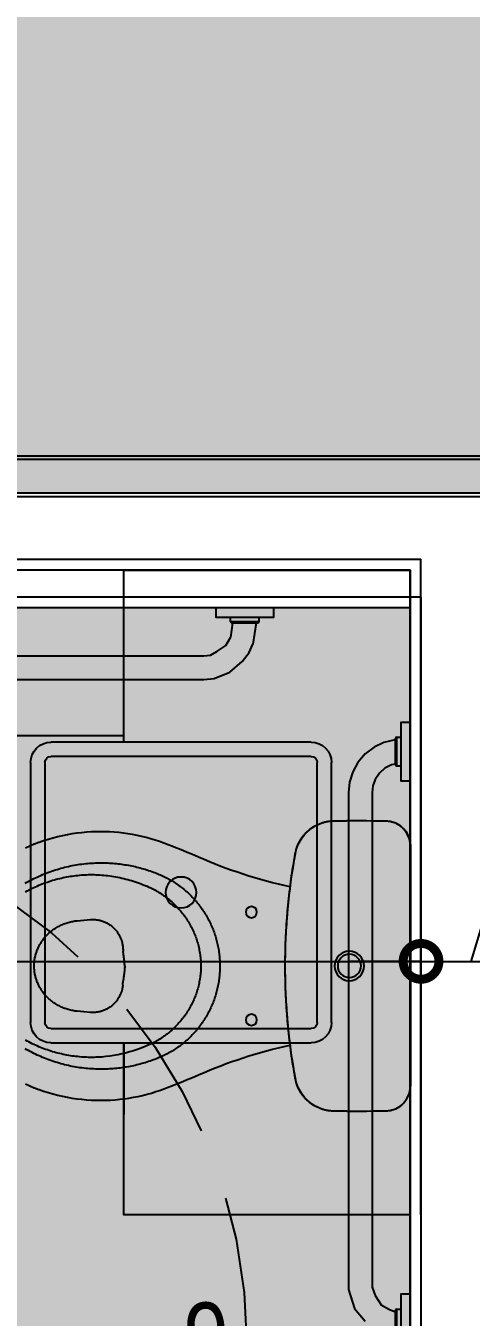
# Model space of a CAD drawing. Header units: metres. Extents: x -23 to 570, y -54 to 184.
# Drawn here: x -16.226 to -15.604, y -51.229 to -49.425 of the extents above; entities that cross this region are included whole.
import ezdxf

# ---------------------------------------------------------------- set-up
doc = ezdxf.new("R2010")
doc.units = ezdxf.units.M
doc.header["$PDMODE"] = 35
doc.linetypes.add('PUC$0$DASHEDX2', pattern=[1.5, 1, -0.5])
for name, color, linetype in [('ARQ-DIM', 2, 'Continuous'), ('ARQ-SIM', 1, 'Continuous'), ('PUC$0$ARQ-ALV ACAB', 4, 'Continuous'), ('PUC$0$ARQ-ALV OSSO', 5, 'Continuous'), ('PUC$0$ARQ-HID', 7, 'Continuous'), ('PUC$0$ARQ-PRJ', 7, 'PUC$0$DASHEDX2')]:
    doc.layers.add(name, color=color, linetype=linetype)
doc.layers.add('PUC$0$ARQ-FORRO', color=9, linetype='Continuous', lineweight=5)
doc.styles.add('Adesa', font='ARIALN.TTF')
doc.dimstyles.new('ADESA 1-0050', dxfattribs={"dimtxt": 0.1, "dimasz": 0.1, "dimexe": 0.05, "dimexo": 0.05, "dimgap": 0.03, "dimtad": 1, "dimdec": 1, "dimlfac": 100, "dimzin": 12, "dimtxsty": 'Adesa', "dimblk": 'DOTSMALL', "dimcen": 1, "dimdle": 0.05, "dimclrd": 1, "dimclre": 1, "dimclrt": 256, "dimazin": 3, "dimtm": 1e-09, "dimtfac": 1, "dimtdec": 1, "dimtmove": 1, "dimatfit": 0, "dimldrblk": 'DOTSMALL', "dimfxl": 0.8, "dimtvp": 2, "dimtolj": 1, "dimtzin": 0, "dimarcsym": 0})

# ---------------------------------------------------------------- blocks, each defined once
blk = doc.blocks.new('_DotSmall')
at = {"color": 0, "linetype": 'ByBlock', "const_width": 0.5}
blk.add_lwpolyline([(-0.0625, 0, 1), (0.0625, 0, 1)], format="xyb", close=True, dxfattribs=at)
blk = doc.blocks.new('*D548')
at = {"layer": 'ARQ-DIM', "color": 1, "lineweight": -2, "transparency": 16777216}
for p, q in [((-17.4538, -51.193), (-17.4538, -50.6818)), ((-15.6738, -50.8695), (-15.6738, -50.6818)), ((-17.5038, -50.7318), (-15.6238, -50.7318))]:
    blk.add_line(p, q, dxfattribs=at)
at = {"layer": 'Defpoints', "color": 0, "transparency": 16777216}
for p in [(-15.6738, -50.7318), (-15.6738, -50.9195, 0), (-17.4538, -51.243, 0)]:
    blk.add_point(p, dxfattribs=at)
at = {"layer": 'ARQ-DIM', "color": 1, "lineweight": -2, "transparency": 16777216, "xscale": 0.1, "yscale": 0.1, "zscale": 0.1, "rotation": 180}
blk.add_blockref('_DotSmall', (-17.4538, -50.7318), dxfattribs=at)
at = {"layer": 'ARQ-DIM', "color": 1, "lineweight": -2, "transparency": 16777216, "xscale": 0.1, "yscale": 0.1, "zscale": 0.1}
blk.add_blockref('_DotSmall', (-15.6738, -50.7318), dxfattribs=at)
at = {"layer": 'ARQ-DIM', "transparency": 16777216, "insert": (-16.5638, -50.6507), "char_height": 0.1, "attachment_point": 5, "style": 'Adesa'}
blk.add_mtext('\\A1;178', dxfattribs=at)
blk = doc.blocks.new('*D549')
at = {"layer": 'ARQ-DIM', "color": 1, "lineweight": -2, "transparency": 16777216}
for p, q in [((-15.6038, -50.7318), (-15.5602, -50.5866)), ((-15.5602, -50.5866), (-15.3908, -50.5866)), ((-15.6738, -50.8695), (-15.6738, -50.6818)), ((-15.5338, -50.8695), (-15.5338, -50.6818)), ((-15.6738, -50.7318), (-15.7738, -50.7318)), ((-15.6738, -50.7318), (-15.5338, -50.7318)), ((-15.6738, -50.7318), (-15.5338, -50.7318)), ((-15.5338, -50.7318), (-15.4338, -50.7318))]:
    blk.add_line(p, q, dxfattribs=at)
at = {"layer": 'Defpoints', "color": 0, "transparency": 16777216}
for p in [(-15.5338, -50.7318), (-15.6738, -50.9195, 0), (-15.5338, -50.9195, 0)]:
    blk.add_point(p, dxfattribs=at)
at = {"layer": 'ARQ-DIM', "color": 1, "lineweight": -2, "transparency": 16777216, "xscale": 0.1, "yscale": 0.1, "zscale": 0.1}
blk.add_blockref('_DotSmall', (-15.6738, -50.7318), dxfattribs=at)
at = {"layer": 'ARQ-DIM', "color": 1, "lineweight": -2, "transparency": 16777216, "xscale": 0.1, "yscale": 0.1, "zscale": 0.1, "rotation": 180}
blk.add_blockref('_DotSmall', (-15.5338, -50.7318), dxfattribs=at)
at = {"layer": 'ARQ-DIM', "transparency": 16777216, "insert": (-15.4755, -50.5064), "char_height": 0.1, "attachment_point": 5, "style": 'Adesa'}
blk.add_mtext('\\A1;14', dxfattribs=at)
blk = doc.blocks.new('*D576')
at = {"layer": 'ARQ-DIM', "color": 1, "lineweight": -2, "transparency": 16777216}
for p, q in [((-15.9168, -51.3401), (-16.0308, -51.3401)), ((-15.885, -51.5672), (-15.9168, -51.3401)), ((-15.93, -51.6432), (-15.93, -51.5172)), ((-15.84, -51.6797), (-15.84, -51.5172)), ((-15.93, -51.5672), (-16.03, -51.5672)), ((-15.84, -51.5672), (-15.93, -51.5672)), ((-15.84, -51.5672), (-15.93, -51.5672)), ((-15.84, -51.5672), (-15.74, -51.5672))]:
    blk.add_line(p, q, dxfattribs=at)
at = {"layer": 'Defpoints', "color": 0, "transparency": 16777216}
for p in [(-15.93, -51.5672), (-15.93, -51.6932, 0), (-15.84, -51.7297, 0)]:
    blk.add_point(p, dxfattribs=at)
at = {"layer": 'ARQ-DIM', "color": 1, "lineweight": -2, "transparency": 16777216, "xscale": 0.1, "yscale": 0.1, "zscale": 0.1}
blk.add_blockref('_DotSmall', (-15.93, -51.5672), dxfattribs=at)
at = {"layer": 'ARQ-DIM', "color": 1, "lineweight": -2, "transparency": 16777216, "xscale": 0.1, "yscale": 0.1, "zscale": 0.1, "rotation": 180}
blk.add_blockref('_DotSmall', (-15.84, -51.5672), dxfattribs=at)
at = {"layer": 'ARQ-DIM', "transparency": 16777216, "insert": (-15.9738, -51.259), "char_height": 0.1, "attachment_point": 5, "style": 'Adesa'}
blk.add_mtext('\\A1;9', dxfattribs=at)
blk = doc.blocks.new('NipAcOs')
at = {"layer": 'ARQ-SIM'}
blk.add_line((0.15, 0), (1.5834, 0), dxfattribs=at)
at = {"style": 'Adesa'}
for p in [(0.204, 0.06), (0.204, -0.24)]:
    blk.add_attdef('000,00', p, '', height=0.2, dxfattribs=at)
blk = doc.blocks.new('PUC$0$ARQ-HID-CUBA Q')
for points in [[(-0.1816, 0), (0.1816, 0)], [(-0.1816, -0.11), (0.1816, -0.11)], [(-0.21, -0.5016), (-0.21, -0.1384)], [(-0.19, -0.5016), (-0.19, -0.1384)], [(-0.1816, -0.13), (0.1816, -0.13)], [(0.19, -0.1384), (0.19, -0.5016)], [(0.21, -0.1384), (0.21, -0.5016)], [(-0.21, -0.4), (-0.31, -0.4)], [(0.21, -0.4), (0.31, -0.4)], [(0.1816, -0.51), (-0.1816, -0.51)], [(0.1816, -0.53), (-0.1816, -0.53)], [(0.1816, -0.53), (-0.1816, -0.53)]]:
    blk.add_lwpolyline(points)
blk.add_circle((0, -0.32), 0.0216)
for centre, radius, start, end in [((-0.1816, -0.1384), 0.0284, 90, 180), ((0.1816, -0.1384), 0.0284, 0, 90), ((-0.1816, -0.1384), 0.0084, 90, 180), ((0.1816, -0.1384), 0.0084, 0, 90), ((-0.1816, -0.5016), 0.0284, 180, 270), ((-0.1816, -0.5016), 0.0084, 180, 270), ((0.1816, -0.5016), 0.0284, 270, 0), ((0.1816, -0.5016), 0.0084, 270, 0)]:
    blk.add_arc(centre, radius, start, end)
blk = doc.blocks.new('PUC$0$pl apto tipo 1 puc')
at = {"layer": 'PUC$0$ARQ-ALV ACAB', "elevation": 0}
blk.add_lwpolyline([(-31.0321, 1.795), (-31.0321, 0.1856), (-32.2266, 0.1856), (-32.2266, 0.2256), (-32.3866, 0.2256), (-32.3866, 0.1756), (-33.7899, 0.1756), (-33.7899, -0.0548), (-33.6399, -0.0548), (-33.6399, 0.0256), (-30.872, 0.0256)], dxfattribs=at)
at = {"layer": 'PUC$0$ARQ-ALV OSSO', "elevation": 0}
for points in [[(-31.0171, 1.0856), (-31.0171, 2)], [(-31.0171, 1.0856), (-31.0171, 0.1706), (-32.2416, 0.1706), (-32.2416, 0.2206), (-32.3816, 0.2206), (-32.3816, 0.1706), (-33.7849, 0.1706), (-33.7849, -0.0498), (-33.6449, -0.0498), (-33.6449, 0.0306), (-30.877, 0.0306)]]:
    blk.add_lwpolyline(points, dxfattribs=at)
at = {"layer": 'PUC$0$ARQ-HID', "lineweight": -2, "elevation": 0}
blk.add_lwpolyline([(-31.432, 0.4256), (-31.432, 0.1856), (-31.0321, 0.1856), (-31.0321, 1.0856), (-31.432, 1.0856), (-31.432, 0.8456)], dxfattribs=at)
at = {"layer": 'PUC$0$ARQ-HID', "lineweight": -2, "rotation": 270}
blk.add_blockref('PUC$0$ARQ-HID-CUBA Q', (-31.032, 0.6356, 0), dxfattribs=at)
blk = doc.blocks.new('PUC$0$ARQ-HID-BACIA CX')
blk.add_line((-0.0001, -0.175), (-0.0001, 0.175))
for points in [[(-0.0137, -0.1957), (-0.0142, -0.196), (-0.0147, -0.1964), (-0.0153, -0.1968), (-0.0158, -0.1971), (-0.0163, -0.1975), (-0.0168, -0.1978), (-0.0174, -0.1981), (-0.0179, -0.1984), (-0.0185, -0.1987), (-0.019, -0.199), (-0.0196, -0.1993), (-0.0202, -0.1995), (-0.0207, -0.1998), (-0.0213, -0.2), (-0.0219, -0.2003), (-0.0225, -0.2005), (-0.0231, -0.2007), (-0.0237, -0.2009), (-0.0243, -0.2011), (-0.0249, -0.2013), (-0.0255, -0.2015), (-0.0261, -0.2016), (-0.0267, -0.2018), (-0.0273, -0.2019), (-0.0279, -0.2021), (-0.0285, -0.2022), (-0.0292, -0.2023), (-0.0298, -0.2024), (-0.0304, -0.2025), (-0.031, -0.2025), (-0.0316, -0.2026), (-0.0323, -0.2026), (-0.0329, -0.2027), (-0.0335, -0.2027), (-0.0342, -0.2027, -0.00878), (-0.1068, -0.2028), (-0.1079, -0.2027), (-0.1091, -0.2026), (-0.1102, -0.2026), (-0.1114, -0.2025), (-0.1125, -0.2024), (-0.1136, -0.2022), (-0.1148, -0.2021), (-0.1159, -0.2019), (-0.117, -0.2017), (-0.1181, -0.2014), (-0.1192, -0.2012), (-0.1203, -0.2009), (-0.1214, -0.2006), (-0.1225, -0.2002), (-0.1236, -0.1999), (-0.1247, -0.1995), (-0.1258, -0.1991), (-0.1268, -0.1987), (-0.1279, -0.1982), (-0.1289, -0.1978), (-0.13, -0.1973), (-0.131, -0.1968), (-0.132, -0.1962), (-0.133, -0.1957), (-0.134, -0.1951), (-0.135, -0.1945), (-0.1359, -0.1939), (-0.1369, -0.1933), (-0.1378, -0.1926), (-0.1388, -0.192), (-0.1397, -0.1913), (-0.1406, -0.1906), (-0.1415, -0.1899), (-0.1423, -0.1891), (-0.1432, -0.1884), (-0.144, -0.1876), (-0.1449, -0.1868), (-0.1457, -0.186), (-0.1465, -0.1851), (-0.1472, -0.1843), (-0.148, -0.1834), (-0.1487, -0.1826), (-0.1494, -0.1817), (-0.1501, -0.1808), (-0.1508, -0.1799), (-0.1515, -0.1789), (-0.1521, -0.178), (-0.1527, -0.177), (-0.1533, -0.1761), (-0.1539, -0.1751), (-0.1545, -0.1741), (-0.155, -0.1731), (-0.1556, -0.1721), (-0.1561, -0.171), (-0.1566, -0.17), (-0.157, -0.169), (-0.1575, -0.1679), (-0.1579, -0.1668), (-0.1583, -0.1658), (-0.1586, -0.1647), (-0.159, -0.1636), (-0.1593, -0.1625), (-0.1596, -0.1614), (-0.1598, -0.1603), (-0.1601, -0.1592), (-0.1604, -0.158), (-0.1606, -0.1569), (-0.1614, -0.1525), (-0.1622, -0.148), (-0.1629, -0.1436), (-0.1636, -0.1392), (-0.1643, -0.1347), (-0.165, -0.1302), (-0.1657, -0.1258), (-0.1663, -0.1213), (-0.1669, -0.1169), (-0.1675, -0.1124), (-0.168, -0.1079), (-0.1686, -0.1034), (-0.1691, -0.099), (-0.1696, -0.0945), (-0.1701, -0.09), (-0.1705, -0.0855), (-0.1709, -0.081), (-0.1713, -0.0765), (-0.1717, -0.072), (-0.1721, -0.0675), (-0.1724, -0.0631), (-0.1727, -0.0586), (-0.173, -0.0541), (-0.1733, -0.0496), (-0.1735, -0.0451), (-0.1737, -0.0406), (-0.1739, -0.0361), (-0.1741, -0.0315), (-0.1742, -0.027), (-0.1744, -0.0225), (-0.1745, -0.018), (-0.1745, -0.0135), (-0.1746, -0.009), (-0.1746, -0.0045), (-0.1746, 0), (-0.1746, 0.0045), (-0.1746, 0.009), (-0.1745, 0.0135), (-0.1745, 0.018), (-0.1744, 0.0225), (-0.1742, 0.027), (-0.1741, 0.0315), (-0.1739, 0.0361), (-0.1737, 0.0406), (-0.1735, 0.0451), (-0.1733, 0.0496), (-0.173, 0.0541), (-0.1727, 0.0586), (-0.1724, 0.0631), (-0.1721, 0.0675), (-0.1717, 0.072), (-0.1713, 0.0765), (-0.1709, 0.081), (-0.1705, 0.0855), (-0.1701, 0.09), (-0.1696, 0.0945), (-0.1691, 0.099), (-0.1686, 0.1034), (-0.168, 0.1079), (-0.1675, 0.1124), (-0.1669, 0.1169), (-0.1663, 0.1213), (-0.1657, 0.1258), (-0.165, 0.1302), (-0.1643, 0.1347), (-0.1636, 0.1392), (-0.1629, 0.1436), (-0.1622, 0.148), (-0.1614, 0.1525), (-0.1606, 0.1569), (-0.1604, 0.158), (-0.1601, 0.1592), (-0.1598, 0.1603), (-0.1596, 0.1614), (-0.1593, 0.1625), (-0.159, 0.1636), (-0.1586, 0.1647), (-0.1583, 0.1658), (-0.1579, 0.1668), (-0.1575, 0.1679), (-0.157, 0.169), (-0.1566, 0.17), (-0.1561, 0.171), (-0.1556, 0.1721), (-0.155, 0.1731), (-0.1545, 0.1741), (-0.1539, 0.1751), (-0.1533, 0.1761), (-0.1527, 0.177), (-0.1521, 0.178), (-0.1515, 0.1789), (-0.1508, 0.1799), (-0.1501, 0.1808), (-0.1494, 0.1817), (-0.1487, 0.1826), (-0.148, 0.1834), (-0.1472, 0.1843), (-0.1465, 0.1851), (-0.1457, 0.186), (-0.1449, 0.1868), (-0.144, 0.1876), (-0.1432, 0.1884), (-0.1423, 0.1891), (-0.1415, 0.1899), (-0.1406, 0.1906), (-0.1397, 0.1913), (-0.1388, 0.192), (-0.1378, 0.1926), (-0.1369, 0.1933), (-0.1359, 0.1939), (-0.135, 0.1945), (-0.134, 0.1951), (-0.133, 0.1957), (-0.132, 0.1962), (-0.131, 0.1968), (-0.13, 0.1973), (-0.1289, 0.1978), (-0.1279, 0.1982), (-0.1268, 0.1987), (-0.1258, 0.1991), (-0.1247, 0.1995), (-0.1236, 0.1999), (-0.1225, 0.2002), (-0.1214, 0.2006), (-0.1203, 0.2009), (-0.1192, 0.2012), (-0.1181, 0.2014), (-0.117, 0.2017), (-0.1159, 0.2019), (-0.1148, 0.2021), (-0.1136, 0.2022), (-0.1125, 0.2024), (-0.1114, 0.2025), (-0.1102, 0.2026), (-0.1091, 0.2026), (-0.1079, 0.2027), (-0.1068, 0.2028, -0.00878), (-0.0342, 0.2027), (-0.0335, 0.2027), (-0.0329, 0.2027), (-0.0323, 0.2026), (-0.0316, 0.2026), (-0.031, 0.2025), (-0.0304, 0.2025), (-0.0298, 0.2024), (-0.0292, 0.2023), (-0.0285, 0.2022), (-0.0279, 0.2021), (-0.0273, 0.2019), (-0.0267, 0.2018), (-0.0261, 0.2016), (-0.0255, 0.2015), (-0.0249, 0.2013), (-0.0243, 0.2011), (-0.0237, 0.2009), (-0.0231, 0.2007), (-0.0225, 0.2005), (-0.0219, 0.2003), (-0.0213, 0.2), (-0.0207, 0.1998), (-0.0202, 0.1995), (-0.0196, 0.1993), (-0.019, 0.199), (-0.0185, 0.1987), (-0.0179, 0.1984), (-0.0174, 0.1981), (-0.0168, 0.1978), (-0.0163, 0.1975), (-0.0158, 0.1971), (-0.0153, 0.1968), (-0.0147, 0.1964), (-0.0142, 0.196), (-0.0137, 0.1957)], [(-0.1676, 0.1104), (-0.1678, 0.1104), (-0.176, 0.1123), (-0.1842, 0.1142), (-0.1925, 0.1163), (-0.2008, 0.1185), (-0.209, 0.1208), (-0.2171, 0.1231), (-0.2253, 0.1256), (-0.2335, 0.1282), (-0.2415, 0.1309), (-0.2493, 0.1336), (-0.2571, 0.1363), (-0.2648, 0.1392), (-0.2725, 0.1422), (-0.2803, 0.1453), (-0.288, 0.1486), (-0.2958, 0.1519, 0.011149), (-0.3381, 0.1694), (-0.3442, 0.1717), (-0.3503, 0.1739), (-0.3564, 0.1759), (-0.3626, 0.1778), (-0.3689, 0.1795), (-0.3751, 0.181), (-0.3815, 0.1824), (-0.3878, 0.1836), (-0.3942, 0.1847), (-0.4006, 0.1855), (-0.407, 0.1863), (-0.4135, 0.1868), (-0.42, 0.1872), (-0.4264, 0.1875), (-0.4329, 0.1875), (-0.4381, 0.1875), (-0.4384, 0.1875), (-0.4417, 0.1874), (-0.4449, 0.1872), (-0.4453, 0.1872), (-0.4517, 0.1868), (-0.4521, 0.1868), (-0.4553, 0.1865), (-0.4585, 0.1862), (-0.4589, 0.1862), (-0.4653, 0.1854), (-0.4657, 0.1853), (-0.472, 0.1844), (-0.4724, 0.1844), (-0.4788, 0.1833), (-0.4792, 0.1832), (-0.4855, 0.1819), (-0.4859, 0.1818), (-0.4921, 0.1804), (-0.4925, 0.1803), (-0.4988, 0.1787), (-0.4991, 0.1786), (-0.5053, 0.1768), (-0.5057, 0.1767), (-0.5118, 0.1747), (-0.5122, 0.1746), (-0.5183, 0.1725), (-0.5187, 0.1724), (-0.5247, 0.1701), (-0.5251, 0.17), (-0.531, 0.1675), (-0.5314, 0.1674), (-0.5373, 0.1648)], [(-0.5373, -0.1648), (-0.5314, -0.1674), (-0.531, -0.1675), (-0.5251, -0.17), (-0.5247, -0.1701), (-0.5187, -0.1724), (-0.5183, -0.1725), (-0.5122, -0.1746), (-0.5118, -0.1747), (-0.5057, -0.1767), (-0.5053, -0.1768), (-0.4991, -0.1786), (-0.4988, -0.1787), (-0.4925, -0.1803), (-0.4921, -0.1804), (-0.4859, -0.1818), (-0.4855, -0.1819), (-0.4792, -0.1832), (-0.4788, -0.1833), (-0.4724, -0.1844), (-0.472, -0.1844), (-0.4657, -0.1853), (-0.4653, -0.1854), (-0.4589, -0.1862), (-0.4585, -0.1862), (-0.4553, -0.1865), (-0.4521, -0.1868), (-0.4517, -0.1868), (-0.4453, -0.1872), (-0.4449, -0.1872), (-0.4417, -0.1874), (-0.4384, -0.1875), (-0.4381, -0.1875), (-0.4316, -0.1875), (-0.4251, -0.1874), (-0.4186, -0.1872), (-0.4121, -0.1867), (-0.4057, -0.1861), (-0.3992, -0.1854), (-0.3928, -0.1844), (-0.3864, -0.1834), (-0.3801, -0.1821), (-0.3738, -0.1807), (-0.3675, -0.1791), (-0.3613, -0.1774), (-0.3551, -0.1755), (-0.349, -0.1735), (-0.3429, -0.1713), (-0.3381, -0.1694, 0.011149), (-0.2958, -0.1519), (-0.288, -0.1486), (-0.2803, -0.1453), (-0.2725, -0.1422), (-0.2648, -0.1392), (-0.2571, -0.1363), (-0.2493, -0.1336), (-0.2415, -0.1309), (-0.2335, -0.1282), (-0.2253, -0.1256), (-0.2171, -0.1231), (-0.209, -0.1208), (-0.2008, -0.1185), (-0.1925, -0.1163), (-0.1842, -0.1142), (-0.176, -0.1123), (-0.1678, -0.1104), (-0.1676, -0.1104)], [(-0.0131, 0.195, 0.018828), (-0.0135, 0.1954)], [(-0.0133, -0.1951), (-0.0133, -0.1951), (-0.0133, -0.1951), (-0.0133, -0.1951), (-0.0132, -0.1951), (-0.0132, -0.195), (-0.0132, -0.195), (-0.0131, -0.1949), (-0.013, -0.1948), (-0.0129, -0.1947), (-0.0128, -0.1946), (-0.0126, -0.1945), (-0.0125, -0.1943), (-0.0116, -0.1935, 0.212488), (-0.0001, -0.1677), (-0.0001, 0.1677, 0.212488), (-0.0116, 0.1935), (-0.0125, 0.1943), (-0.0126, 0.1945), (-0.0128, 0.1946), (-0.0129, 0.1947), (-0.013, 0.1948), (-0.0131, 0.1949), (-0.0132, 0.195), (-0.0132, 0.195), (-0.0132, 0.1951), (-0.0133, 0.1951), (-0.0133, 0.1951), (-0.0133, 0.1951)], [(-0.0123, 0.1942, 0.002919), (-0.0115, 0.1935)], [(-0.5122, 0.0378), (-0.511, 0.0393), (-0.5098, 0.0407), (-0.5085, 0.042), (-0.5072, 0.0433), (-0.5059, 0.0446), (-0.5046, 0.0458), (-0.5032, 0.047), (-0.5018, 0.0482), (-0.5004, 0.0493), (-0.499, 0.0503), (-0.4975, 0.0514), (-0.496, 0.0523), (-0.4946, 0.0533), (-0.493, 0.0542), (-0.4915, 0.055), (-0.49, 0.0558), (-0.4884, 0.0566), (-0.4869, 0.0573), (-0.4853, 0.058), (-0.4838, 0.0587), (-0.4822, 0.0593), (-0.4806, 0.0598), (-0.4791, 0.0603), (-0.4775, 0.0608), (-0.4759, 0.0613), (-0.4744, 0.0617), (-0.4728, 0.062), (-0.4713, 0.0623), (-0.4697, 0.0626), (-0.4682, 0.0629), (-0.4667, 0.0631), (-0.4651, 0.0633, -0.008966), (-0.4466, 0.0649, -0.016113), (-0.4436, 0.065), (-0.4426, 0.065), (-0.4418, 0.065), (-0.4409, 0.0649), (-0.4401, 0.0649), (-0.4393, 0.0648), (-0.4384, 0.0647), (-0.4376, 0.0646), (-0.4368, 0.0645), (-0.436, 0.0644), (-0.4352, 0.0642), (-0.4344, 0.064), (-0.4336, 0.0639), (-0.4328, 0.0637), (-0.4321, 0.0635), (-0.4313, 0.0632), (-0.4305, 0.063), (-0.4298, 0.0627), (-0.429, 0.0625), (-0.4282, 0.0622), (-0.4275, 0.0619), (-0.4267, 0.0616), (-0.426, 0.0612), (-0.4253, 0.0609), (-0.4245, 0.0605), (-0.4238, 0.0602), (-0.423, 0.0598), (-0.4223, 0.0593), (-0.4216, 0.0589), (-0.4209, 0.0585), (-0.4201, 0.058), (-0.4194, 0.0575), (-0.4187, 0.057), (-0.4174, 0.056), (-0.416, 0.0549), (-0.4148, 0.0537), (-0.4135, 0.0525), (-0.4123, 0.0512), (-0.4111, 0.0499), (-0.41, 0.0485), (-0.4089, 0.047), (-0.4079, 0.0455), (-0.407, 0.0439), (-0.4061, 0.0422), (-0.4053, 0.0406), (-0.4049, 0.0397), (-0.4045, 0.0389), (-0.4042, 0.038), (-0.4039, 0.0372), (-0.4036, 0.0363), (-0.4033, 0.0354), (-0.403, 0.0346), (-0.4028, 0.0337), (-0.4025, 0.0328), (-0.4023, 0.0319), (-0.4021, 0.0311), (-0.402, 0.0302), (-0.4018, 0.0293), (-0.4017, 0.0285), (-0.4016, 0.0276), (-0.4015, 0.0267, -0.000598), (-0.4009, 0.0209)], [(-0.3986, 0, 0.006359), (-0.3992, 0.0061), (-0.3992, 0.0064), (-0.3992, 0.0066), (-0.3993, 0.0072), (-0.3993, 0.0075), (-0.3993, 0.0077), (-0.3994, 0.0083), (-0.3994, 0.0086), (-0.3995, 0.0091), (-0.3995, 0.0094), (-0.3996, 0.01), (-0.3996, 0.0103), (-0.3997, 0.0108), (-0.3998, 0.0117), (-0.3999, 0.0123), (-0.4, 0.0129), (-0.4002, 0.0144), (-0.4003, 0.0154), (-0.4003, 0.0159), (-0.4004, 0.0164), (-0.4005, 0.0169), (-0.4005, 0.0174), (-0.4006, 0.0179), (-0.4006, 0.0184), (-0.4007, 0.0189), (-0.4008, 0.0194), (-0.4008, 0.0199), (-0.4009, 0.0204), (-0.4009, 0.0209)], [(-0.3986, 0, -0.006359), (-0.3992, -0.0061), (-0.3992, -0.0064), (-0.3992, -0.0066), (-0.3993, -0.0072), (-0.3993, -0.0075), (-0.3993, -0.0077), (-0.3994, -0.0083), (-0.3994, -0.0086), (-0.3995, -0.0091), (-0.3995, -0.0094), (-0.3996, -0.01), (-0.3996, -0.0103), (-0.3997, -0.0108), (-0.3998, -0.0117), (-0.3999, -0.0123), (-0.4, -0.0129), (-0.4002, -0.0144), (-0.4003, -0.0154), (-0.4003, -0.0159), (-0.4004, -0.0164), (-0.4005, -0.0169), (-0.4005, -0.0174), (-0.4006, -0.0179), (-0.4006, -0.0184), (-0.4007, -0.0189), (-0.4008, -0.0194), (-0.4008, -0.0199), (-0.4009, -0.0204), (-0.4009, -0.0209)], [(-0.4015, -0.0267), (-0.4016, -0.0276), (-0.4017, -0.0285), (-0.4018, -0.0293), (-0.402, -0.0302), (-0.4021, -0.0311), (-0.4023, -0.0319), (-0.4025, -0.0328), (-0.4028, -0.0337), (-0.403, -0.0346), (-0.4033, -0.0354), (-0.4036, -0.0363), (-0.4039, -0.0372), (-0.4042, -0.038), (-0.4045, -0.0389), (-0.4049, -0.0397), (-0.4053, -0.0406), (-0.4061, -0.0422), (-0.407, -0.0439), (-0.4079, -0.0455), (-0.4089, -0.047), (-0.41, -0.0485), (-0.4111, -0.0499), (-0.4123, -0.0512), (-0.4135, -0.0525), (-0.4148, -0.0537), (-0.416, -0.0549), (-0.4174, -0.056), (-0.4187, -0.057), (-0.4194, -0.0575), (-0.4201, -0.058), (-0.4209, -0.0585), (-0.4216, -0.0589), (-0.4223, -0.0593), (-0.423, -0.0598), (-0.4238, -0.0602), (-0.4245, -0.0605), (-0.4253, -0.0609), (-0.426, -0.0612), (-0.4267, -0.0616), (-0.4275, -0.0619), (-0.4282, -0.0622), (-0.429, -0.0625), (-0.4298, -0.0627), (-0.4305, -0.063), (-0.4313, -0.0632), (-0.4321, -0.0635), (-0.4328, -0.0637), (-0.4336, -0.0639), (-0.4344, -0.064), (-0.4352, -0.0642), (-0.436, -0.0644), (-0.4368, -0.0645), (-0.4376, -0.0646), (-0.4384, -0.0647), (-0.4393, -0.0648), (-0.4401, -0.0649), (-0.4409, -0.0649), (-0.4418, -0.065), (-0.4426, -0.065), (-0.4436, -0.065, -0.016113), (-0.4466, -0.0649, -0.008966), (-0.4651, -0.0633), (-0.4667, -0.0631), (-0.4682, -0.0629), (-0.4697, -0.0626), (-0.4713, -0.0623), (-0.4728, -0.062), (-0.4744, -0.0617), (-0.4759, -0.0613), (-0.4775, -0.0608), (-0.4791, -0.0603), (-0.4806, -0.0598), (-0.4822, -0.0593), (-0.4838, -0.0587), (-0.4853, -0.058), (-0.4869, -0.0573), (-0.4884, -0.0566), (-0.49, -0.0558), (-0.4915, -0.055), (-0.493, -0.0542), (-0.4946, -0.0533), (-0.496, -0.0523), (-0.4975, -0.0514), (-0.499, -0.0503), (-0.5004, -0.0493), (-0.5018, -0.0482), (-0.5032, -0.047), (-0.5046, -0.0458), (-0.5059, -0.0446), (-0.5072, -0.0433), (-0.5085, -0.042), (-0.5098, -0.0407), (-0.511, -0.0393), (-0.5122, -0.0378)], [(-0.4015, -0.0267, 0.000598), (-0.4009, -0.0209)], [(-0.0136, -0.1955, 0.018828), (-0.0132, -0.1951)]]:
    blk.add_lwpolyline(points, format="xyb")
at = {"ltscale": 0.000466036}
blk.add_lwpolyline([(-0.0133, -0.1951), (-0.0133, -0.1952, -0.017665), (-0.0136, -0.1955, -0.039631), (-0.0138, -0.1956, -0.158216), (-0.0342, -0.2027, -0.008778), (-0.1068, -0.2027), (-0.1095, -0.2026), (-0.1122, -0.2023), (-0.1149, -0.202), (-0.1176, -0.2014), (-0.1203, -0.2008), (-0.1229, -0.2), (-0.1255, -0.1991), (-0.128, -0.1981), (-0.1305, -0.1969), (-0.1329, -0.1957), (-0.1352, -0.1943), (-0.1375, -0.1928), (-0.1397, -0.1912), (-0.1418, -0.1894), (-0.1439, -0.1876), (-0.1458, -0.1857), (-0.1477, -0.1837), (-0.1494, -0.1816), (-0.151, -0.1794), (-0.1526, -0.1772), (-0.154, -0.1748), (-0.1553, -0.1724), (-0.1565, -0.17), (-0.1575, -0.1675), (-0.1585, -0.1649), (-0.1593, -0.1623), (-0.16, -0.1597), (-0.1605, -0.1569, -0.044623), (-0.1746, 0, -0.044623), (-0.1605, 0.1569), (-0.16, 0.1597), (-0.1593, 0.1623), (-0.1585, 0.1649), (-0.1575, 0.1675), (-0.1565, 0.17), (-0.1553, 0.1724), (-0.154, 0.1748), (-0.1526, 0.1772), (-0.151, 0.1794), (-0.1494, 0.1816), (-0.1477, 0.1837), (-0.1458, 0.1857), (-0.1439, 0.1876), (-0.1418, 0.1894), (-0.1397, 0.1912), (-0.1375, 0.1928), (-0.1352, 0.1943), (-0.1329, 0.1957), (-0.1305, 0.1969), (-0.128, 0.1981), (-0.1255, 0.1991), (-0.1229, 0.2), (-0.1203, 0.2008), (-0.1176, 0.2014), (-0.1149, 0.202), (-0.1122, 0.2023), (-0.1095, 0.2026), (-0.1068, 0.2027, -0.008778), (-0.0342, 0.2027, -0.158216), (-0.0138, 0.1956, -0.039631), (-0.0136, 0.1955, -0.017665), (-0.0133, 0.1952), (-0.0133, 0.1951)], format="xyb", dxfattribs=at)
at = {"ltscale": 0.00311}
for points in [[(-0.1068, 0.2021), (-0.1068, 0.2027)], [(-0.1068, -0.2021), (-0.1068, -0.2027)]]:
    blk.add_lwpolyline(points, dxfattribs=at)
at = {"ltscale": 0.00156}
blk.add_lwpolyline([(-0.0131, 0.1951), (-0.0133, 0.1953)], dxfattribs=at)
for points in [[(-0.0133, 0.1951), (-0.0133, 0.1951)], [(-0.0115, 0.1936), (-0.0109, 0.1931), (-0.0103, 0.1925), (-0.0097, 0.1919), (-0.0091, 0.1913), (-0.0086, 0.1907), (-0.008, 0.19), (-0.0075, 0.1894), (-0.007, 0.1887), (-0.0065, 0.1881), (-0.006, 0.1874), (-0.0055, 0.1867), (-0.0051, 0.186), (-0.0047, 0.1853), (-0.0043, 0.1845), (-0.0039, 0.1838), (-0.0035, 0.1831), (-0.0031, 0.1823), (-0.0028, 0.1815), (-0.0025, 0.1808), (-0.0022, 0.18), (-0.0019, 0.1792), (-0.0016, 0.1784), (-0.0014, 0.1776), (-0.0012, 0.1768), (-0.001, 0.176), (-0.0008, 0.1752), (-0.0006, 0.1744), (-0.0005, 0.1736), (-0.0003, 0.1728), (-0.0002, 0.1719), (-0.0001, 0.1711), (-0.0001, 0.1703), (0, 0.1694), (0, 0.1686), (0, 0.1678)], [(0, 0.1677), (0, -0.1677)], [(-0.5378, 0.1156), (-0.5354, 0.1169), (-0.533, 0.1182), (-0.5306, 0.1195), (-0.5282, 0.1208), (-0.5258, 0.122), (-0.5234, 0.1232), (-0.5209, 0.1243), (-0.5184, 0.1255), (-0.516, 0.1266), (-0.5135, 0.1276), (-0.5109, 0.1287), (-0.5084, 0.1297), (-0.5059, 0.1306), (-0.5033, 0.1316), (-0.5008, 0.1325), (-0.4982, 0.1333), (-0.4956, 0.1342), (-0.493, 0.135), (-0.4904, 0.1358), (-0.4878, 0.1365), (-0.4852, 0.1372), (-0.4826, 0.1379), (-0.4799, 0.1385), (-0.4773, 0.1391), (-0.4746, 0.1397), (-0.472, 0.1402), (-0.4693, 0.1407), (-0.4666, 0.1412), (-0.4639, 0.1416), (-0.4613, 0.142), (-0.4586, 0.1424), (-0.4559, 0.1427), (-0.4532, 0.143), (-0.4505, 0.1432), (-0.4478, 0.1434), (-0.4451, 0.1436), (-0.4423, 0.1437), (-0.4396, 0.1439), (-0.4369, 0.144), (-0.4345, 0.1441), (-0.4321, 0.1441), (-0.4297, 0.1441), (-0.4273, 0.1441), (-0.4249, 0.144), (-0.4225, 0.1439), (-0.42, 0.1438), (-0.4176, 0.1436), (-0.4152, 0.1435), (-0.4128, 0.1433), (-0.4104, 0.143), (-0.408, 0.1428), (-0.4056, 0.1425), (-0.4032, 0.1422), (-0.4008, 0.1419), (-0.3985, 0.1415), (-0.3961, 0.1411), (-0.3937, 0.1407), (-0.3913, 0.1402), (-0.389, 0.1398), (-0.3866, 0.1393), (-0.3843, 0.1388), (-0.3819, 0.1382), (-0.3796, 0.1376), (-0.3772, 0.137), (-0.3749, 0.1364), (-0.3726, 0.1357), (-0.3703, 0.1351), (-0.368, 0.1343), (-0.3657, 0.1336), (-0.3634, 0.1328), (-0.3611, 0.132), (-0.3588, 0.1312), (-0.3566, 0.1304), (-0.3543, 0.1295), (-0.3525, 0.1287), (-0.3506, 0.1279), (-0.3488, 0.1271), (-0.3469, 0.1263), (-0.3451, 0.1255), (-0.3433, 0.1246), (-0.3415, 0.1237), (-0.3397, 0.1228), (-0.3379, 0.1219), (-0.3362, 0.1209), (-0.3344, 0.1199), (-0.3327, 0.1189), (-0.331, 0.1178), (-0.3293, 0.1167), (-0.3277, 0.1156), (-0.326, 0.1145), (-0.3244, 0.1133), (-0.3227, 0.1122), (-0.3211, 0.111), (-0.3195, 0.1098), (-0.3179, 0.1085), (-0.3164, 0.1072), (-0.3149, 0.106), (-0.3133, 0.1046), (-0.3118, 0.1033), (-0.3103, 0.102), (-0.3089, 0.1006), (-0.3074, 0.0992), (-0.306, 0.0978), (-0.3046, 0.0963), (-0.3032, 0.0949), (-0.3019, 0.0934), (-0.3005, 0.0919), (-0.2992, 0.0904), (-0.2979, 0.0888), (-0.2967, 0.0873), (-0.2954, 0.0857), (-0.2942, 0.0841), (-0.293, 0.0825), (-0.2918, 0.0809), (-0.2907, 0.0793), (-0.2895, 0.0776), (-0.2884, 0.0759), (-0.2873, 0.0742), (-0.2863, 0.0725), (-0.2852, 0.0708), (-0.2842, 0.0691), (-0.2832, 0.0673), (-0.2823, 0.0656), (-0.2813, 0.0638), (-0.2804, 0.062), (-0.2796, 0.0602), (-0.2787, 0.0584), (-0.2779, 0.0565), (-0.2771, 0.0547), (-0.2763, 0.0528), (-0.2755, 0.051), (-0.2748, 0.0491), (-0.2741, 0.0472), (-0.2735, 0.0453), (-0.2728, 0.0434), (-0.2722, 0.0415), (-0.2716, 0.0396), (-0.2711, 0.0377), (-0.2705, 0.0357), (-0.27, 0.0338), (-0.2696, 0.0318), (-0.2691, 0.0299), (-0.2687, 0.0279), (-0.2683, 0.026), (-0.2679, 0.024), (-0.2676, 0.022), (-0.2673, 0.02), (-0.267, 0.018), (-0.2668, 0.016), (-0.2666, 0.014), (-0.2664, 0.012), (-0.2663, 0.01), (-0.2662, 0.008), (-0.2661, 0.006), (-0.266, 0.004), (-0.2659, 0.002), (-0.2659, 0), (-0.2659, -0.002), (-0.266, -0.004), (-0.2661, -0.006), (-0.2662, -0.008), (-0.2663, -0.01), (-0.2664, -0.012), (-0.2666, -0.014), (-0.2668, -0.016), (-0.267, -0.018), (-0.2673, -0.02), (-0.2676, -0.022), (-0.2679, -0.024), (-0.2683, -0.026), (-0.2687, -0.0279), (-0.2691, -0.0299), (-0.2696, -0.0318), (-0.27, -0.0338), (-0.2705, -0.0357), (-0.2711, -0.0377), (-0.2716, -0.0396), (-0.2722, -0.0415), (-0.2728, -0.0434), (-0.2735, -0.0453), (-0.2741, -0.0472), (-0.2748, -0.0491), (-0.2755, -0.051), (-0.2763, -0.0528), (-0.2771, -0.0547), (-0.2779, -0.0565), (-0.2787, -0.0584), (-0.2796, -0.0602), (-0.2804, -0.062), (-0.2813, -0.0638), (-0.2823, -0.0656), (-0.2832, -0.0673), (-0.2842, -0.0691), (-0.2852, -0.0708), (-0.2863, -0.0725), (-0.2873, -0.0742), (-0.2884, -0.0759), (-0.2895, -0.0776), (-0.2907, -0.0793), (-0.2918, -0.0809), (-0.293, -0.0825), (-0.2942, -0.0841), (-0.2954, -0.0857), (-0.2967, -0.0873), (-0.2979, -0.0888), (-0.2992, -0.0904), (-0.3005, -0.0919), (-0.3019, -0.0934), (-0.3032, -0.0949), (-0.3046, -0.0963), (-0.306, -0.0978), (-0.3074, -0.0992), (-0.3089, -0.1006), (-0.3103, -0.102), (-0.3118, -0.1033), (-0.3133, -0.1046), (-0.3149, -0.106), (-0.3164, -0.1072), (-0.3179, -0.1085), (-0.3195, -0.1098), (-0.3211, -0.111), (-0.3227, -0.1122), (-0.3244, -0.1133), (-0.326, -0.1145), (-0.3277, -0.1156), (-0.3293, -0.1167), (-0.331, -0.1178), (-0.3327, -0.1189), (-0.3344, -0.1199), (-0.3362, -0.1209), (-0.3379, -0.1219), (-0.3397, -0.1228), (-0.3415, -0.1237), (-0.3433, -0.1246), (-0.3451, -0.1255), (-0.3469, -0.1263), (-0.3488, -0.1271), (-0.3506, -0.1279), (-0.3525, -0.1287), (-0.3543, -0.1295), (-0.3566, -0.1304), (-0.3588, -0.1312), (-0.3611, -0.132), (-0.3634, -0.1328), (-0.3657, -0.1336), (-0.368, -0.1343), (-0.3703, -0.1351), (-0.3726, -0.1357), (-0.3749, -0.1364), (-0.3772, -0.137), (-0.3796, -0.1376), (-0.3819, -0.1382), (-0.3843, -0.1388), (-0.3866, -0.1393), (-0.389, -0.1398), (-0.3913, -0.1402), (-0.3937, -0.1407), (-0.3961, -0.1411), (-0.3985, -0.1415), (-0.4008, -0.1419), (-0.4032, -0.1422), (-0.4056, -0.1425), (-0.408, -0.1428), (-0.4104, -0.143), (-0.4128, -0.1433), (-0.4152, -0.1435), (-0.4176, -0.1436), (-0.42, -0.1438), (-0.4225, -0.1439), (-0.4249, -0.144), (-0.4273, -0.1441), (-0.4297, -0.1441), (-0.4321, -0.1441), (-0.4345, -0.1441), (-0.4369, -0.144), (-0.4396, -0.1439), (-0.4423, -0.1437), (-0.4451, -0.1436), (-0.4478, -0.1434), (-0.4505, -0.1432), (-0.4532, -0.143), (-0.4559, -0.1427), (-0.4586, -0.1424), (-0.4613, -0.142), (-0.4639, -0.1416), (-0.4666, -0.1412), (-0.4693, -0.1407), (-0.472, -0.1402), (-0.4746, -0.1397), (-0.4773, -0.1391), (-0.4799, -0.1385), (-0.4826, -0.1379), (-0.4852, -0.1372), (-0.4878, -0.1365), (-0.4904, -0.1358), (-0.493, -0.135), (-0.4956, -0.1342), (-0.4982, -0.1333), (-0.5008, -0.1325), (-0.5033, -0.1316), (-0.5059, -0.1306), (-0.5084, -0.1297), (-0.5109, -0.1287), (-0.5135, -0.1276), (-0.516, -0.1266), (-0.5184, -0.1255), (-0.5209, -0.1243), (-0.5234, -0.1232), (-0.5258, -0.122), (-0.5282, -0.1208), (-0.5306, -0.1195), (-0.533, -0.1182), (-0.5354, -0.1169), (-0.5378, -0.1156)], [(-0.5372, 0.1037), (-0.5349, 0.1049), (-0.5327, 0.1061), (-0.5304, 0.1073), (-0.5281, 0.1085), (-0.5258, 0.1096), (-0.5234, 0.1107), (-0.5211, 0.1117), (-0.5187, 0.1127), (-0.5164, 0.1137), (-0.514, 0.1147), (-0.5116, 0.1156), (-0.5092, 0.1165), (-0.5067, 0.1173), (-0.5043, 0.1181), (-0.5019, 0.1189), (-0.4994, 0.1197), (-0.497, 0.1204), (-0.4945, 0.1211), (-0.492, 0.1217), (-0.4895, 0.1224), (-0.4871, 0.1229), (-0.4846, 0.1235), (-0.4821, 0.124), (-0.4796, 0.1245), (-0.477, 0.1249), (-0.4745, 0.1253), (-0.472, 0.1257), (-0.4695, 0.126), (-0.4669, 0.1264), (-0.4644, 0.1266), (-0.4619, 0.1269), (-0.4593, 0.1271), (-0.4568, 0.1272), (-0.4543, 0.1274), (-0.4517, 0.1275), (-0.4492, 0.1276), (-0.4466, 0.1276), (-0.4441, 0.1276), (-0.4416, 0.1276), (-0.439, 0.1275), (-0.4365, 0.1274), (-0.4336, 0.1272), (-0.4308, 0.127), (-0.4279, 0.1268), (-0.4251, 0.1265), (-0.4223, 0.1262), (-0.4195, 0.1259), (-0.4167, 0.1255), (-0.414, 0.125), (-0.4112, 0.1245), (-0.4084, 0.124), (-0.4056, 0.1235), (-0.4028, 0.1229), (-0.4001, 0.1222), (-0.3973, 0.1215), (-0.3946, 0.1208), (-0.3918, 0.12), (-0.3891, 0.1192), (-0.3864, 0.1184), (-0.3836, 0.1175), (-0.3809, 0.1166), (-0.3782, 0.1156), (-0.3756, 0.1146), (-0.3729, 0.1135), (-0.3702, 0.1125), (-0.3676, 0.1113), (-0.365, 0.1102), (-0.3623, 0.109), (-0.3605, 0.1081), (-0.3586, 0.1071), (-0.3568, 0.1062), (-0.355, 0.1052), (-0.3532, 0.1042), (-0.3514, 0.1031), (-0.3497, 0.102), (-0.3479, 0.1009), (-0.3462, 0.0998), (-0.3445, 0.0986), (-0.3428, 0.0974), (-0.3412, 0.0962), (-0.3395, 0.095), (-0.3379, 0.0937), (-0.3364, 0.0924), (-0.3348, 0.0911), (-0.3332, 0.0897), (-0.3317, 0.0883), (-0.3302, 0.0869), (-0.3288, 0.0855), (-0.3273, 0.0841), (-0.3259, 0.0826), (-0.3245, 0.0811), (-0.3231, 0.0796), (-0.3218, 0.0781), (-0.3205, 0.0765), (-0.3192, 0.0749), (-0.3179, 0.0733), (-0.3167, 0.0717), (-0.3155, 0.0701), (-0.3143, 0.0684), (-0.3131, 0.0667), (-0.312, 0.0651), (-0.3109, 0.0633), (-0.3099, 0.0616), (-0.3088, 0.0599), (-0.3078, 0.0581), (-0.3068, 0.0563), (-0.3059, 0.0545), (-0.305, 0.0527), (-0.3041, 0.0509), (-0.3032, 0.0491), (-0.3024, 0.0472), (-0.3016, 0.0453), (-0.3008, 0.0435), (-0.3001, 0.0416), (-0.2994, 0.0397), (-0.2987, 0.0378), (-0.2981, 0.0358), (-0.2975, 0.0339), (-0.2969, 0.032), (-0.2964, 0.03), (-0.2959, 0.028), (-0.2954, 0.0261), (-0.295, 0.0241), (-0.2946, 0.0221), (-0.2942, 0.0201), (-0.2939, 0.0181), (-0.2936, 0.0161), (-0.2933, 0.0141), (-0.2931, 0.0121), (-0.2929, 0.0101), (-0.2927, 0.0081), (-0.2926, 0.0061), (-0.2925, 0.004), (-0.2925, 0.002), (-0.2925, 0), (-0.2925, -0.002), (-0.2925, -0.004), (-0.2926, -0.0061), (-0.2927, -0.0081), (-0.2929, -0.0101), (-0.2931, -0.0121), (-0.2933, -0.0141), (-0.2936, -0.0161), (-0.2939, -0.0181), (-0.2942, -0.0201), (-0.2946, -0.0221), (-0.295, -0.0241), (-0.2954, -0.0261), (-0.2959, -0.028), (-0.2964, -0.03), (-0.2969, -0.032), (-0.2975, -0.0339), (-0.2981, -0.0358), (-0.2987, -0.0378), (-0.2994, -0.0397), (-0.3001, -0.0416), (-0.3008, -0.0435), (-0.3016, -0.0453), (-0.3024, -0.0472), (-0.3032, -0.0491), (-0.3041, -0.0509), (-0.305, -0.0527), (-0.3059, -0.0545), (-0.3068, -0.0563), (-0.3078, -0.0581), (-0.3088, -0.0599), (-0.3099, -0.0616), (-0.3109, -0.0633), (-0.312, -0.0651), (-0.3131, -0.0667), (-0.3143, -0.0684), (-0.3155, -0.0701), (-0.3167, -0.0717), (-0.3179, -0.0733), (-0.3192, -0.0749), (-0.3205, -0.0765), (-0.3218, -0.0781), (-0.3231, -0.0796), (-0.3245, -0.0811), (-0.3259, -0.0826), (-0.3273, -0.0841), (-0.3288, -0.0855), (-0.3302, -0.0869), (-0.3317, -0.0883), (-0.3332, -0.0897), (-0.3348, -0.0911), (-0.3364, -0.0924), (-0.3379, -0.0937), (-0.3395, -0.095), (-0.3412, -0.0962), (-0.3428, -0.0974), (-0.3445, -0.0986), (-0.3462, -0.0998), (-0.3479, -0.1009), (-0.3497, -0.102), (-0.3514, -0.1031), (-0.3532, -0.1042), (-0.355, -0.1052), (-0.3568, -0.1062), (-0.3586, -0.1071), (-0.3605, -0.1081), (-0.3623, -0.109), (-0.3651, -0.1102), (-0.3704, -0.1125), (-0.3757, -0.1147), (-0.3811, -0.1166), (-0.3865, -0.1184), (-0.392, -0.1201), (-0.3975, -0.1216), (-0.403, -0.1229), (-0.4085, -0.124), (-0.4141, -0.125), (-0.4197, -0.1259), (-0.4253, -0.1266), (-0.4309, -0.1271), (-0.4365, -0.1274), (-0.439, -0.1275), (-0.4416, -0.1276), (-0.4441, -0.1276), (-0.4466, -0.1276), (-0.4492, -0.1276), (-0.4517, -0.1275), (-0.4543, -0.1274), (-0.4568, -0.1272), (-0.4593, -0.1271), (-0.4619, -0.1269), (-0.4644, -0.1266), (-0.4669, -0.1264), (-0.4695, -0.126), (-0.472, -0.1257), (-0.4745, -0.1253), (-0.477, -0.1249), (-0.4796, -0.1245), (-0.4821, -0.124), (-0.4846, -0.1235), (-0.4871, -0.1229), (-0.4895, -0.1224), (-0.492, -0.1217), (-0.4945, -0.1211), (-0.497, -0.1204), (-0.4994, -0.1197), (-0.5019, -0.1189), (-0.5043, -0.1181), (-0.5067, -0.1173), (-0.5092, -0.1165), (-0.5116, -0.1156), (-0.514, -0.1147), (-0.5164, -0.1137), (-0.5187, -0.1127), (-0.5211, -0.1117), (-0.5234, -0.1107), (-0.5258, -0.1096), (-0.5281, -0.1085), (-0.5304, -0.1073), (-0.5327, -0.1061), (-0.5349, -0.1049), (-0.5372, -0.1037)], [(-0.5122, 0.0378), (-0.513, 0.0368), (-0.5137, 0.0358), (-0.5145, 0.0348), (-0.5152, 0.0338), (-0.5159, 0.0327), (-0.5165, 0.0316), (-0.5172, 0.0306), (-0.5178, 0.0295), (-0.5185, 0.0283), (-0.519, 0.0272), (-0.5196, 0.0261), (-0.5202, 0.0249), (-0.5207, 0.0237), (-0.5212, 0.0225), (-0.5217, 0.0214), (-0.5221, 0.0201), (-0.5225, 0.0189), (-0.5229, 0.0177), (-0.5233, 0.0165), (-0.5236, 0.0152), (-0.524, 0.014), (-0.5243, 0.0127), (-0.5245, 0.0115), (-0.5248, 0.0102), (-0.525, 0.009), (-0.5251, 0.0077), (-0.5253, 0.0064), (-0.5254, 0.0051), (-0.5255, 0.0039), (-0.5256, 0.0026), (-0.5256, 0.0013), (-0.5256, 0), (-0.5256, -0.0013), (-0.5256, -0.0026), (-0.5255, -0.0039), (-0.5254, -0.0051), (-0.5253, -0.0064), (-0.5251, -0.0077), (-0.525, -0.009), (-0.5248, -0.0102), (-0.5245, -0.0115), (-0.5243, -0.0127), (-0.524, -0.014), (-0.5236, -0.0152), (-0.5233, -0.0165), (-0.5229, -0.0177), (-0.5225, -0.0189), (-0.5221, -0.0201), (-0.5217, -0.0214), (-0.5212, -0.0225), (-0.5207, -0.0237), (-0.5202, -0.0249), (-0.5196, -0.0261), (-0.519, -0.0272), (-0.5185, -0.0283), (-0.5178, -0.0295), (-0.5172, -0.0306), (-0.5165, -0.0316), (-0.5159, -0.0327), (-0.5152, -0.0337), (-0.5145, -0.0348), (-0.5137, -0.0358), (-0.513, -0.0368), (-0.5122, -0.0378)], [(-0.0115, -0.1936), (-0.0116, -0.1938), (-0.0117, -0.1938), (-0.0119, -0.194), (-0.0123, -0.1944), (-0.0126, -0.1947), (-0.0128, -0.1948), (-0.0129, -0.1949), (-0.013, -0.1949), (-0.013, -0.195), (-0.0131, -0.195), (-0.0131, -0.1951)]]:
    blk.add_lwpolyline(points)
at = {"ltscale": 0.00179}
for points in [[(-0.0004, 0.1677), (-0.0001, 0.1677)], [(-0.0004, -0.1677), (-0.0001, -0.1677)]]:
    blk.add_lwpolyline(points, dxfattribs=at)
for points in [[(-0.2141, 0.0752, 1), (-0.2296, 0.0752, 1)], [(-0.0647, 0, 1), (-0.1058, 0, 1)], [(-0.0689, 0.0001, 1), (-0.1014, 0.0001, 1)], [(-0.2141, -0.0752, 1), (-0.2296, -0.0752, 1)]]:
    blk.add_lwpolyline(points, format="xyb", close=True)
at = {"ltscale": 0.0005513}
blk.add_lwpolyline([(-0.3986, 0), (-0.3985, 0)], dxfattribs=at)
at = {"ltscale": 0.003392}
blk.add_lwpolyline([(-0.1598, -0.1568), (-0.1605, -0.1569)], dxfattribs=at)
at = {"ltscale": 0.002755}
blk.add_lwpolyline([(-0.0342, -0.2021), (-0.0342, -0.2026)], dxfattribs=at)
blk = doc.blocks.new('PUC$0$VASO SANIT ACESSIVEL')
at = {"color": 1}
for points in [[(-1.0401, 0), (-0.9588, 0), (-0.9588, -0.0132), (-1.0401, -0.0132)], [(-0.2416, 0), (-0.1603, 0), (-0.1603, -0.0132), (-0.2416, -0.0132)]]:
    blk.add_lwpolyline(points, close=True, dxfattribs=at)
for points in [[(-0.1753, 0), (-0.2566, 0)], [(-0.9797, -0.0191), (-0.9797, -0.0132)], [(-0.9551, 0), (-0.8738, 0)], [(-0.2207, -0.0191), (-0.2207, -0.0132)], [(-0.1809, -0.0191), (-0.1809, -0.0132)], [(-0.9797, -0.0191), (-1.0195, -0.0191)], [(-0.9817, -0.0211), (-1.0175, -0.0211)], [(-0.9822, -0.0228), (-0.9825, -0.0211)], [(-0.9799, -0.029), (-0.9822, -0.0228)], [(-0.9807, -0.0208), (-0.9817, -0.0211)], [(-0.98, -0.0201), (-0.9807, -0.0208)], [(-0.9797, -0.0191), (-0.98, -0.0201)], [(-0.9607, -0.0489), (-0.9733, -0.0405), (-0.9799, -0.029)], [(-0.2242, -0.0355), (-0.2312, -0.0432)], [(-0.2195, -0.0264), (-0.2242, -0.0355)], [(-0.1809, -0.0191), (-0.2207, -0.0191)], [(-0.2204, -0.0201), (-0.2207, -0.0191)], [(-0.2197, -0.0208), (-0.2204, -0.0201)], [(-0.2187, -0.0211), (-0.2197, -0.0208)], [(-0.2182, -0.0211), (-0.2195, -0.0264)], [(-0.1829, -0.0211), (-0.2187, -0.0211)], [(-0.1845, -0.0211), (-0.1883, -0.0368)], [(-0.1819, -0.0208), (-0.1829, -0.0211)], [(-0.1812, -0.0201), (-0.1819, -0.0208)], [(-0.1809, -0.0191), (-0.1812, -0.0201)], [(-0.2579, -0.0532), (-0.9487, -0.0532), (-0.9607, -0.0489)], [(-0.2488, -0.0521), (-0.2579, -0.0532)], [(-0.2397, -0.0489), (-0.2488, -0.0521)], [(-0.2312, -0.0432), (-0.2397, -0.0489)], [(-0.1948, -0.0506), (-0.2042, -0.0629)], [(-0.1883, -0.0368), (-0.1948, -0.0506)], [(-0.2579, -0.0862), (-0.9522, -0.0862), (-0.9786, -0.0781), (-0.9962, -0.0629)], [(-0.2042, -0.0629), (-0.216, -0.0731)], [(-0.2435, -0.0848), (-0.2579, -0.0862)], [(-0.2293, -0.0804), (-0.2435, -0.0848)], [(-0.216, -0.0731), (-0.2293, -0.0804)], [(-0.0211, -0.2152), (-0.051, -0.2196)], [(-0.0211, -0.2131), (-0.0208, -0.212)], [(-0.0211, -0.2488), (-0.0211, -0.2131)], [(-0.0208, -0.212), (-0.0201, -0.2113)], [(-0.0201, -0.2113), (-0.0191, -0.211)], [(-0.0191, -0.2508), (-0.0191, -0.211)], [(-0.0191, -0.211), (-0.0132, -0.211)], [(-0.075, -0.2345), (-0.0626, -0.2251)], [(-0.0626, -0.2251), (-0.051, -0.2196)], [(-0.0988, -0.2736), (-0.0901, -0.2521), (-0.075, -0.2345)], [(-0.0609, -0.27), (-0.0525, -0.2574), (-0.0417, -0.2512)], [(-0.0211, -0.248), (-0.0417, -0.2512)], [(-0.0208, -0.2498), (-0.0211, -0.2488)], [(-0.0201, -0.2506), (-0.0208, -0.2498)], [(-0.0191, -0.2508), (-0.0201, -0.2506)], [(-0.0191, -0.2508), (-0.0132, -0.2508)], [(-0.0661, -0.2789), (-0.0609, -0.27)], [(-0.0988, -1.1208), (-0.1002, -1.1063), (-0.1002, -0.2881), (-0.0988, -0.2736)], [(-0.0672, -0.946), (-0.0672, -0.2881), (-0.0661, -0.2789)]]:
    blk.add_lwpolyline(points, dxfattribs=at)
at = {"elevation": -0.0001}
blk.add_lwpolyline([(0, 0), (0, -1.2734)], dxfattribs=at)
at = {"color": 1, "elevation": -0.0001}
blk.add_lwpolyline([(0, -0.1903), (0, -0.2716), (-0.0132, -0.2716), (-0.0132, -0.1903)], close=True, dxfattribs=at)
at = {"layer": 'PUC$0$ARQ-HID'}
blk.add_lwpolyline([(0, 0), (-1.0725, 0)], dxfattribs=at)
at = {"layer": 'PUC$0$ARQ-HID', "xscale": -1, "rotation": 270}
blk.add_blockref('PUC$0$ARQ-HID-BACIA CX', (-0.5003, 0.0001), dxfattribs=at)
blk = doc.blocks.new('PUC$0$pl forro pcd 1')
at = {"layer": 'PUC$0$ARQ-FORRO'}
h = blk.add_hatch(color=256, dxfattribs=at)
h.dxf.hatch_style = 1
h.paths.add_polyline_path([(5.5499, 2.6849), (5.5499, 1.825), (5.4961, 1.825), (5.4961, 0), (2.7283, 0), (2.7283, -0.953), (5.4961, -0.953), (5.4961, -2.1008), (8.6061, -2.1008), (8.6061, -0.1978), (8.7561, -0.1978), (8.7561, -1.165), (10.5799, -1.165), (10.5799, 1.43), (9.6886, 1.43), (9.6886, 2.685)])
h = blk.add_hatch(color=256, dxfattribs=at)
h.dxf.hatch_style = 1
h.paths.add_polyline_path([(3.5861, -1.113), (5.3361, -1.113), (5.3361, -2.4998), (5.0799, -2.4998), (5.0799, -3.4497), (3.5888, -3.4497)])
for points in [[(5.5499, 2.6849), (5.5499, 1.825), (5.4961, 1.825), (5.4961, 0), (2.7283, 0), (2.7283, -0.953), (5.4961, -0.953), (5.4961, -2.1008), (8.6061, -2.1008), (8.6061, -0.1978), (8.7561, -0.1978), (8.7561, -1.165), (10.5799, -1.165), (10.5799, 1.43), (9.6886, 1.43), (9.6886, 2.685)], [(3.5861, -1.113), (5.3361, -1.113), (5.3361, -2.4998), (5.0799, -2.4998), (5.0799, -3.4497), (3.5888, -3.4497)]]:
    blk.add_lwpolyline(points, close=True, dxfattribs=at)
blk = doc.blocks.new('PUC')
at = {"layer": 'PUC$0$ARQ-ALV ACAB', "elevation": 0}
for points in [[(-15.5288, -51.2257), (-15.5288, -50.078), (-18.2966, -50.078), (-18.2966, -50.045)], [(-15.6888, -50.238), (-17.4388, -50.238)], [(-15.6888, -50.238), (-15.6888, -51.6247)]]:
    blk.add_lwpolyline(points, dxfattribs=at)
at = {"layer": 'PUC$0$ARQ-ALV OSSO'}
blk.add_line((-15.6738, -51.9263), (-15.6738, -50.223, 0), dxfattribs=at)
at = {"layer": 'PUC$0$ARQ-ALV OSSO', "elevation": 0}
for points in [[(-15.5338, -50.083), (-18.3016, -50.083), (-18.3016, -50.05)], [(-15.6738, -50.223), (-18.4416, -50.223)]]:
    blk.add_lwpolyline(points, dxfattribs=at)
at = {"layer": 'PUC$0$ARQ-PRJ', "ltscale": 0.2}
blk.add_circle((-16.6667, -51.2709, 0), 0.75, dxfattribs=at)
at = {"layer": 'PUC$0$ARQ-ALV OSSO', "xscale": -1, "rotation": 180}
blk.add_blockref('PUC$0$pl apto tipo 1 puc', (15.3432, -50), dxfattribs=at)
at = {"layer": 'PUC$0$ARQ-FORRO'}
blk.add_blockref('PUC$0$pl forro pcd 1', (-21.0249, -49.125, 0), dxfattribs=at)
at = {"layer": 'PUC$0$ARQ-HID', "xscale": -1, "rotation": 270}
blk.add_blockref('PUC$0$VASO SANIT ACESSIVEL', (-15.6888, -50.238, 0.0001), dxfattribs=at)

msp = doc.modelspace()

# ---------------------------------------------------------------- block references
msp.add_blockref('PUC', (0, 0))
at = {"layer": 'ARQ-SIM', "xscale": 0.45, "yscale": 0.45, "zscale": 0.45}
msp.add_blockref('NipAcOs', (-16.8016, -50.4162), dxfattribs=at)

# ---------------------------------------------------------------- dimensions: what is measured, and where the dimension line sits
at = {"layer": 'ARQ-DIM'}
for base, p1, p2, picture, middle in [((-15.5338, -50.7318), (-15.6738, -50.9195, 0), (-15.5338, -50.9195, 0), '*D549', (-15.5302, -50.5064)), ((-15.6738, -50.7318), (-17.4538, -51.243, 0), (-15.6738, -50.9195, 0), '*D548', (-16.5638, -50.6507))]:
    dim = msp.add_linear_dim(base=base, p1=p1, p2=p2, dimstyle='ADESA 1-0050', dxfattribs=at)
    dim.commit()
    dim.dimension.update_dxf_attribs({"geometry": picture, "text_midpoint": middle})
dim = msp.add_linear_dim(base=(-15.93, -51.5672), p1=(-15.84, -51.7297, 0), p2=(-15.93, -51.6932, 0), dimstyle='ADESA 1-0050', dxfattribs=at)
dim.commit()
dim.dimension.update_dxf_attribs({"geometry": '*D576', "text_midpoint": (-15.9468, -51.3401), "dimtype": 160})

doc.saveas('drawing.dxf')
